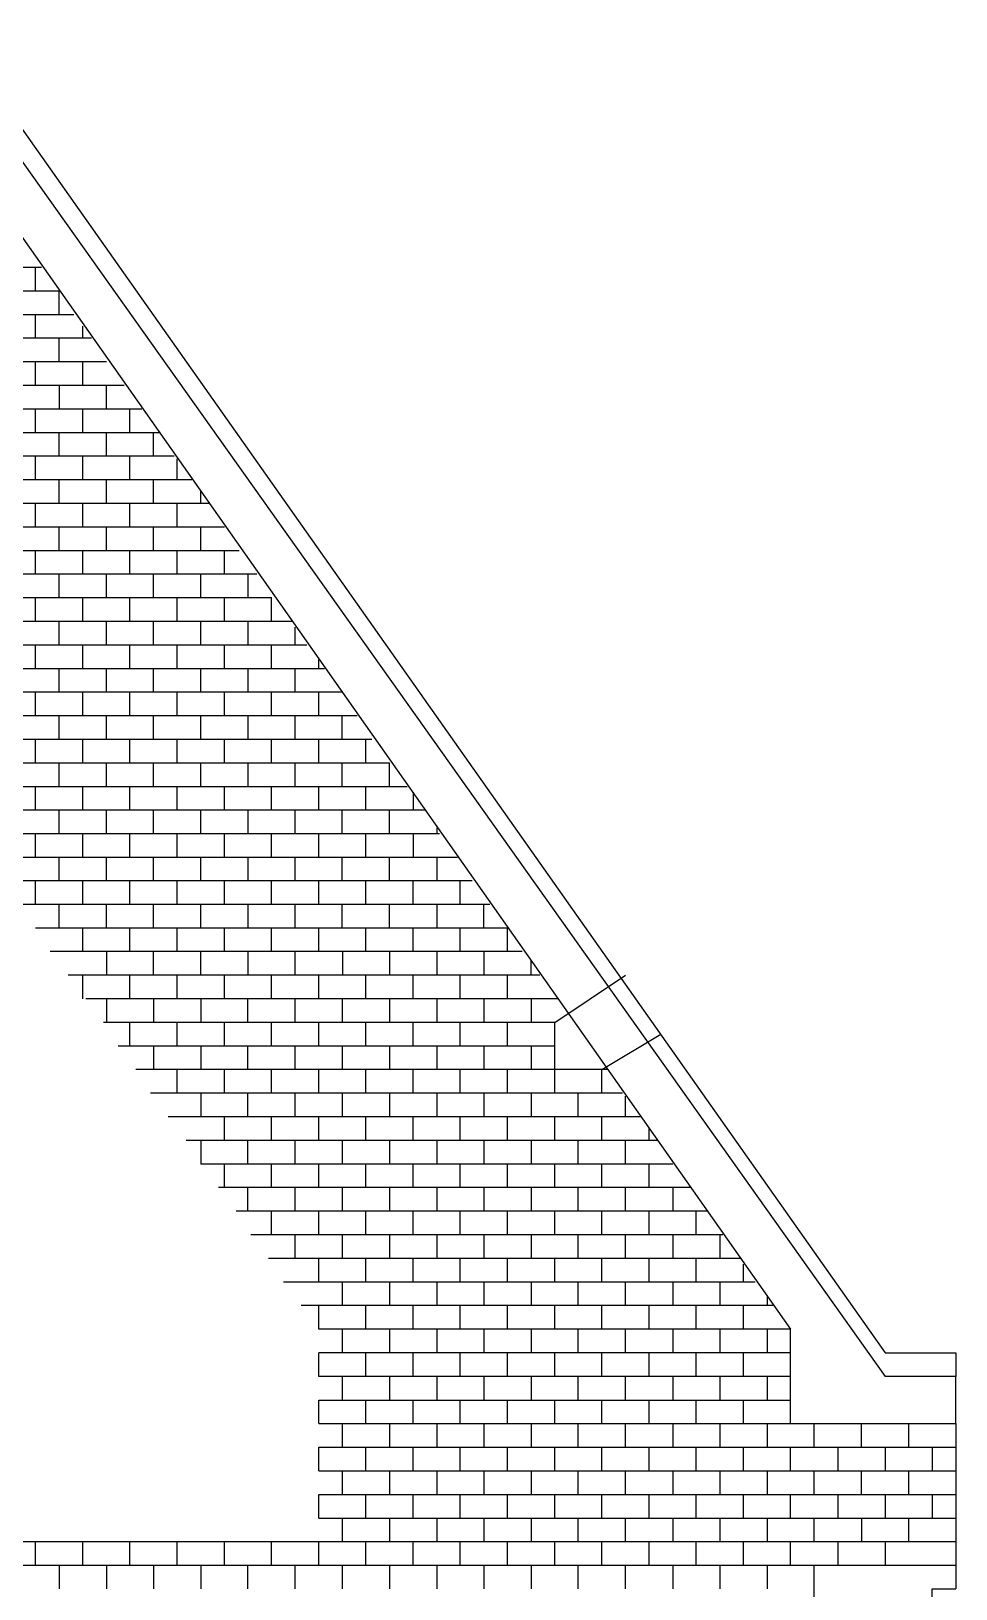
# Model space of a CAD drawing. Extents: x 11 to 301, y 47 to 228.
# Drawn here: x 261.8 to 301, y 157 to 223 of the extents above; entities that cross this region are included whole.
import ezdxf

# ---------------------------------------------------------------- set-up
doc = ezdxf.new("R2010")
doc.units = 0
doc.header["$MEASUREMENT"] = 0
doc.layers.add('OHNE_NAMEN', color=5, linetype='CONTINUOUS')

msp = doc.modelspace()

# ---------------------------------------------------------------- linework, layer by layer
at = {"layer": 'OHNE_NAMEN', "color": 7, "linetype": 'CONTINUOUS'}
for p, q in [((257.4999, 223), (297.9998, 165.9999)), ((259.5002, 216.9999), (294.0001, 168.0002)), ((230.7502, 213.0002), (262.2501, 213.0002)), ((261.9999, 212.0004), (261.9999, 213.0002)), ((230.0002, 212), (263.0001, 212)), ((263.0001, 211.0006), (263.0001, 212.0004)), ((229.3751, 210.9999), (263.6252, 210.9999)), ((261.9999, 210.0005), (261.9999, 211.0003)), ((228.625, 210.0001), (264.3748, 210.0001)), ((263.0001, 209.0004), (263.0001, 210.0001)), ((264.0002, 210.0005), (263.9998, 210.5)), ((227.9999, 209), (265, 209)), ((261.9999, 208.0006), (261.9999, 209.0004)), ((264.0002, 208.0006), (264.0002, 209.0004)), ((227.2499, 207.9999), (265.75, 207.9999)), ((263.0004, 208.0006), (263.0004, 207.0008)), ((265, 207.0005), (265, 208.0002)), ((226.4999, 207.0001), (266.5, 207.0001)), ((261.9999, 206.0003), (261.9999, 207.0001)), ((264.0002, 206.0003), (264.0002, 207.0001)), ((266.0001, 206.0003), (266.0001, 207.0001)), ((225.8751, 206), (267.25, 206)), ((263.0001, 205.0006), (263.0001, 206.0003)), ((265, 205.0006), (265, 206.0003)), ((266.9998, 205.0006), (266.9998, 206.0003)), ((225.1251, 204.9999), (267.8751, 204.9999)), ((261.9999, 204.0004), (261.9999, 205.0002)), ((264.0002, 204.0004), (264.0002, 205.0002)), ((266.0001, 204.0004), (266.0001, 205.0002)), ((268, 204.0004), (268, 204.875)), ((224.3751, 204.0001), (268.6251, 204.0001)), ((263.0001, 203.0007), (263.0001, 204.0004)), ((265, 203.0007), (265, 204.0004)), ((266.9998, 203.0007), (266.9998, 204.0004)), ((269.0001, 203.0007), (269.0001, 203.4999)), ((223.75, 203), (269.3751, 203)), ((261.9999, 202.0005), (261.9999, 203.0003)), ((264.0002, 202.0005), (264.0002, 203.0003)), ((266.0001, 202.0005), (266.0001, 203.0003)), ((268, 202.0005), (268, 203.0003)), ((223, 201.9999), (269.9999, 201.9999)), ((263.0001, 201.0008), (263.0001, 202.0005)), ((265, 201.0008), (265, 202.0005)), ((266.9998, 201.0008), (266.9998, 202.0005)), ((269.0001, 201.0008), (269.0001, 202.0005)), ((222.3749, 201.0001), (270.625, 201.0001)), ((261.9999, 200.0007), (261.9999, 201.0004)), ((264.0002, 200.0007), (264.0002, 201.0004)), ((266.0001, 200.0007), (266.0001, 201.0004)), ((268, 200.0007), (268, 201.0004)), ((270.0002, 200.0007), (270.0002, 201.0004)), ((221.6249, 200), (271.375, 200)), ((263.0001, 199.0005), (263.0001, 200.0003)), ((265, 199.0005), (265, 200.0003)), ((266.9998, 199.0005), (266.9998, 200.0003)), ((269.0001, 199.0005), (269.0001, 200.0003)), ((271.0004, 200.0007), (271.0004, 199.0009)), ((220.8749, 199.0002), (272.0001, 199.0002)), ((261.9999, 198.0004), (261.9999, 199.0002)), ((264.0002, 198.0004), (264.0002, 199.0002)), ((266.0001, 198.0004), (266.0001, 199.0002)), ((268, 198.0004), (268, 199.0002)), ((270.0002, 198.0004), (270.0002, 199.0002)), ((272.0001, 198.0004), (272.0001, 199.0002)), ((220.1249, 198.0001), (272.875, 198.0001)), ((263.0001, 197.0006), (263.0001, 198.0004)), ((265, 197.0006), (265, 198.0004)), ((266.9998, 197.0006), (266.9998, 198.0004)), ((269.0001, 197.0006), (269.0001, 198.0004)), ((271.0004, 198.0008), (271.0004, 197.001)), ((272.9999, 197.0006), (272.9999, 197.7499)), ((219.5001, 196.9999), (273.5001, 196.9999)), ((261.9999, 196.0005), (261.9999, 197.0003)), ((264.0002, 196.0005), (264.0002, 197.0003)), ((266.0001, 196.0005), (266.0001, 197.0003)), ((268, 196.0005), (268, 197.0003)), ((270.0002, 196.0005), (270.0002, 197.0003)), ((272.0001, 196.0005), (272.0001, 197.0003)), ((274, 196.0005), (274, 196.3751)), ((218.7501, 196.0002), (274.2501, 196.0002)), ((263.0001, 195.0007), (263.0001, 196.0005)), ((265, 195.0007), (265, 196.0005)), ((266.9998, 195.0007), (266.9998, 196.0005)), ((269.0001, 195.0007), (269.0001, 196.0005)), ((271.0004, 196.0009), (271.0004, 195.0011)), ((272.9999, 195.0007), (272.9999, 196.0005)), ((218.0001, 195), (275.0002, 195)), ((261.9999, 194.0006), (261.9999, 195.0004)), ((264.0002, 194.0006), (264.0002, 195.0004)), ((266.0001, 194.0006), (266.0001, 195.0004)), ((268, 194.0006), (268, 195.0004)), ((270.0002, 194.0006), (270.0002, 195.0004)), ((272.0001, 194.0006), (272.0001, 195.0004)), ((274, 194.0006), (274, 195.0004)), ((217.375, 193.9999), (275.6249, 193.9999)), ((263.0001, 193.0008), (263.0001, 194.0006)), ((265, 193.0008), (265, 194.0006)), ((266.9998, 193.0008), (266.9998, 194.0006)), ((269.0001, 193.0008), (269.0001, 194.0006)), ((271.0004, 194.001), (271.0004, 193.0012)), ((272.9999, 193.0008), (272.9999, 194.0006)), ((274.9998, 193.0008), (274.9998, 194.0006)), ((216.6249, 193.0001), (276.25, 193.0001)), ((261.9999, 192.0007), (261.9999, 193.0005)), ((264.0002, 192.0007), (264.0002, 193.0005)), ((266.0001, 192.0007), (266.0001, 193.0005)), ((268, 192.0007), (268, 193.0005)), ((270.0002, 192.0007), (270.0002, 193.0005)), ((272.0001, 192.0007), (272.0001, 193.0005)), ((274, 192.0007), (274, 193.0005)), ((276.0003, 192.0007), (276.0003, 193.0005)), ((216.0002, 192), (277.0001, 192)), ((263.0001, 191.0006), (263.0001, 192.0004)), ((265, 191.0006), (265, 192.0004)), ((266.9998, 191.0006), (266.9998, 192.0004)), ((269.0001, 191.0006), (269.0001, 192.0004)), ((271.0004, 192.0007), (271.0004, 191.0009)), ((272.9999, 191.0006), (272.9999, 192.0004)), ((274.9998, 191.0006), (274.9998, 192.0004)), ((277.0001, 190.9999), (277.0001, 192.0004)), ((215.2502, 190.9999), (277.7501, 190.9999)), ((261.9999, 190.0005), (261.9999, 191.0002)), ((264.0002, 190.0005), (264.0002, 191.0002)), ((266.0001, 190.0005), (266.0001, 191.0002)), ((268, 190.0005), (268, 191.0002)), ((270.0002, 190.0005), (270.0002, 191.0002)), ((272.0001, 190.0005), (272.0001, 191.0002)), ((274, 190.0005), (274, 191.0002)), ((276.0003, 190.0005), (276.0003, 191.0002)), ((278.0002, 190.7501), (278.0005, 190.0012)), ((214.5002, 190.0001), (278.5001, 190.0001)), ((263.0001, 189.0007), (263.0001, 190.0005)), ((265, 189.0007), (265, 190.0005)), ((266.9998, 189.0007), (266.9998, 190.0005)), ((269.0001, 189.0007), (269.0001, 190.0005)), ((271.0004, 190.0008), (271.0004, 189.001)), ((272.9999, 189.0007), (272.9999, 190.0005)), ((274.9998, 189.0007), (274.9998, 190.0005)), ((277.0001, 189.0007), (277.0001, 190.0005)), ((213.8751, 189), (279.1252, 189)), ((261.9999, 188.0006), (261.9999, 189.0004)), ((264.0002, 188.0006), (264.0002, 189.0004)), ((266.0001, 188.0006), (266.0001, 189.0004)), ((268, 188.0006), (268, 189.0004)), ((270.0002, 188.0006), (270.0002, 189.0004)), ((272.0001, 188.0006), (272.0001, 189.0004)), ((274, 188.0006), (274, 189.0004)), ((276.0003, 188.0006), (276.0003, 189.0004)), ((278.0005, 189.0007), (278.0005, 188.0009)), ((278.9999, 189.2501), (279.0003, 189.001)), ((213.125, 187.9999), (279.8748, 187.9999)), ((263.0001, 187.0008), (263.0001, 188.0006)), ((265, 187.0008), (265, 188.0006)), ((266.9998, 187.0008), (266.9998, 188.0006)), ((269.0001, 187.0008), (269.0001, 188.0006)), ((271.0004, 188.0009), (271.0004, 187.0011)), ((272.9999, 187.0008), (272.9999, 188.0006)), ((274.9998, 187.0008), (274.9998, 188.0006)), ((277.0001, 187.0008), (277.0001, 188.0006)), ((279.0003, 188.0009), (279.0003, 187.0011)), ((280.4999, 187.0001), (260.4999, 187.0008)), ((261.9999, 186.0007), (261.9999, 187.0004)), ((264.0002, 186.0007), (264.0002, 187.0004)), ((266.0001, 186.0007), (266.0001, 187.0004)), ((268, 186.0007), (268, 187.0004)), ((270.0002, 186.0007), (270.0002, 187.0004)), ((271.9998, 186.0007), (271.9998, 187.0004)), ((274, 186.0007), (274, 187.0004)), ((275.9999, 186.0007), (275.9999, 187.0004)), ((277.9998, 186.0007), (277.9998, 187.0004)), ((280.0001, 186.0007), (280.0001, 187.0004)), ((281.25, 186), (261.2499, 186)), ((263.0001, 185.0005), (263.0001, 186.0003)), ((265, 185.0005), (265, 186.0003)), ((266.9998, 185.0005), (266.9998, 186.0003)), ((269.0001, 185.0005), (269.0001, 186.0003)), ((271.0004, 186.0007), (271.0004, 185.0009)), ((272.9999, 185.0005), (272.9999, 186.0003)), ((274.9998, 185.0005), (274.9998, 186.0003)), ((277.0001, 185.0005), (277.0001, 186.0003)), ((279.0003, 186.0007), (279.0003, 185.0009)), ((281.0002, 185.0005), (281.0002, 186.0003)), ((282, 185.0002), (261.9999, 184.9998)), ((264.0002, 184.0008), (264.0002, 185.0005)), ((266.0001, 184.0008), (266.0001, 185.0005)), ((268, 184.0008), (268, 185.0005)), ((270.0002, 184.0008), (270.0002, 185.0005)), ((271.9998, 184.0008), (271.9998, 185.0005)), ((274, 184.0008), (274, 185.0005)), ((275.9999, 184.0008), (275.9999, 185.0005)), ((277.9998, 184.0008), (277.9998, 185.0005)), ((280.0001, 184.0008), (280.0001, 185.0005)), ((282, 184.0008), (282, 185.0005)), ((282.6251, 184.0001), (262.6251, 184.0001)), ((265.0003, 184.0008), (265.0003, 183.001)), ((266.9998, 183.0007), (266.9998, 184.0004)), ((269.0001, 183.0007), (269.0001, 184.0004)), ((271.0004, 184.0008), (271.0004, 183.001)), ((273.0002, 183.0007), (273.0002, 184.0004)), ((275.0005, 184.0008), (275.0005, 183.001)), ((277.0001, 184.0001), (277.0001, 182.9999)), ((278.9999, 184.0001), (278.9999, 182.9999)), ((281.0002, 184.0001), (281.0002, 182.9999)), ((283.0001, 182.9999), (283.0001, 183.6251)), ((283.3751, 182.9999), (263.3751, 183.0007)), ((264.0002, 182.0005), (264.0002, 183.0003)), ((266.0001, 182.0005), (266.0001, 183.0003)), ((268, 182.0005), (268, 183.0003)), ((270.0002, 182.0005), (270.0002, 183.0003)), ((271.9998, 182.0005), (271.9998, 183.0003)), ((274, 182.0005), (274, 183.0003)), ((275.9999, 182.0005), (275.9999, 183.0003)), ((277.9998, 182.0005), (277.9998, 183.0003)), ((280.0001, 182.0005), (280.0001, 183.0003)), ((282, 182.0005), (282, 183.0003)), ((283.9999, 181), (286.9999, 182.9999)), ((284.1251, 182.0002), (264.1251, 181.9998)), ((265.0003, 182.0002), (265.0003, 181)), ((267.0002, 182.0002), (267.0002, 181)), ((269.0001, 182.0002), (269.0001, 181)), ((271.0004, 181.0004), (271.0004, 182.0005)), ((273.0002, 181.0004), (273.0002, 182.0005)), ((275.0002, 182.0002), (275.0002, 181)), ((277.0001, 182.0002), (277.0001, 181)), ((279.0003, 182.0002), (279.0003, 181)), ((281.0002, 182.0002), (281.0002, 181)), ((283.0001, 182.0002), (283.0001, 181)), ((283.9999, 181), (264.8751, 181.0007)), ((266.0001, 180.0006), (266.0001, 181.0004)), ((268, 180.0006), (268, 181.0004)), ((270.0002, 180.0006), (270.0002, 181.0004)), ((271.9998, 180.0006), (271.9998, 181.0004)), ((274, 180.0006), (274, 181.0004)), ((275.9999, 180.0006), (275.9999, 181.0004)), ((277.9998, 180.0006), (277.9998, 181.0004)), ((280.0001, 180.0006), (280.0001, 181.0004)), ((282, 180.0006), (282, 181.0004)), ((283.9999, 180.0006), (283.9999, 181.0004)), ((283.9999, 179.0005), (283.9999, 181)), ((286.0001, 179.0001), (288.4999, 180.5001)), ((283.9999, 179.9999), (265.4999, 180.0006)), ((267.0002, 180.0003), (267.0002, 179.0001)), ((269.0001, 180.0003), (269.0001, 179.0001)), ((271.0004, 179.0005), (271.0004, 180.0006)), ((273.0002, 179.0005), (273.0002, 180.0006)), ((275.0002, 180.0003), (275.0002, 179.0001)), ((277.0001, 180.0003), (277.0001, 179.0001)), ((279.0003, 180.0003), (279.0003, 179.0001)), ((281.0002, 180.0003), (281.0002, 179.0001)), ((283.0001, 180.0003), (283.0001, 179.0001)), ((286.2499, 179.0001), (266.2499, 179.0009)), ((268, 178.0007), (268, 179.0005)), ((270.0002, 178.0007), (270.0002, 179.0005)), ((271.9998, 178.0007), (271.9998, 179.0005)), ((274, 178.0007), (274, 179.0005)), ((275.9999, 178.0007), (275.9999, 179.0005)), ((277.9998, 178.0007), (277.9998, 179.0005)), ((280.0001, 178.0007), (280.0001, 179.0005)), ((282, 178.0007), (282, 179.0005)), ((283.9999, 178.0007), (283.9999, 179.0005)), ((285.9998, 178.0007), (285.9998, 179.0005)), ((286.875, 178), (266.875, 178.0007)), ((269.0001, 178.0004), (269.0001, 177.0002)), ((271.0004, 177.0006), (271.0004, 178.0007)), ((273.0002, 177.0006), (273.0002, 178.0007)), ((275.0002, 178.0004), (275.0002, 177.0002)), ((277.0001, 178.0004), (277.0001, 177.0002)), ((279.0003, 178.0004), (279.0003, 177.0002)), ((281.0002, 178.0004), (281.0002, 177.0002)), ((283.0001, 178.0004), (283.0001, 177.0002)), ((285.0004, 177.0006), (285.0004, 178.0007)), ((287.0002, 177.0006), (286.9999, 177.8751)), ((287.625, 176.9999), (267.625, 177.0006)), ((270.0002, 176.0008), (270.0002, 177.0006)), ((271.9998, 176.0008), (271.9998, 177.0006)), ((274, 176.0008), (274, 177.0006)), ((275.9999, 176.0008), (275.9999, 177.0006)), ((277.9998, 176.0008), (277.9998, 177.0006)), ((280.0001, 176.0008), (280.0001, 177.0006)), ((282, 176.0008), (282, 177.0006)), ((283.9999, 176.0008), (283.9999, 177.0006)), ((285.9998, 176.0008), (285.9998, 177.0006)), ((288, 176.0008), (288, 176.5)), ((288.375, 176.0001), (268.375, 176.0008)), ((269.0001, 176.0005), (269.0001, 175.0004)), ((271.0004, 175.0007), (271.0004, 176.0008)), ((273.0002, 175.0007), (273.0002, 176.0008)), ((275.0002, 176.0005), (275.0002, 175.0004)), ((277.0001, 176.0005), (277.0001, 175.0004)), ((279.0003, 176.0005), (279.0003, 175.0004)), ((281.0002, 176.0005), (281.0002, 175.0004)), ((283.0001, 176.0005), (283.0001, 175.0004)), ((285.0004, 175.0007), (285.0004, 176.0008)), ((287.0002, 175.0007), (287.0002, 176.0008)), ((289.0001, 175), (269.0001, 175.0007)), ((270.0002, 174.0006), (270.0002, 175.0004)), ((271.9998, 174.0006), (271.9998, 175.0004)), ((274, 174.0006), (274, 175.0004)), ((275.9999, 174.0006), (275.9999, 175.0004)), ((277.9998, 174.0006), (277.9998, 175.0004)), ((280.0001, 174.0006), (280.0001, 175.0004)), ((282, 174.0006), (282, 175.0004)), ((283.9999, 174.0006), (283.9999, 175.0004)), ((285.9998, 174.0006), (285.9998, 175.0004)), ((288, 174.0006), (288, 175.0004)), ((289.7501, 173.9999), (269.7501, 174.0006)), ((271.0004, 173.0004), (271.0004, 174.0006)), ((273.0002, 173.0004), (273.0002, 174.0006)), ((275.0002, 174.0002), (275.0002, 173.0001)), ((277.0001, 174.0002), (277.0001, 173.0001)), ((279.0003, 174.0002), (279.0003, 173.0001)), ((281.0002, 174.0002), (281.0002, 173.0001)), ((283.0001, 174.0002), (283.0001, 173.0001)), ((285.0004, 173.0004), (285.0004, 174.0006)), ((287.0002, 173.0004), (287.0002, 174.0006)), ((289.0001, 174.0002), (289.0001, 173.0001)), ((290.5002, 172.9998), (270.5001, 173.0001)), ((271.9998, 172.0007), (271.9998, 173.0004)), ((274, 172.0007), (274, 173.0004)), ((275.9999, 172.0007), (275.9999, 173.0004)), ((277.9998, 172.0007), (277.9998, 173.0004)), ((280.0001, 172.0007), (280.0001, 173.0004)), ((282, 172.0007), (282, 173.0004)), ((283.9999, 172.0007), (283.9999, 173.0004)), ((285.9998, 172.0007), (285.9998, 173.0004)), ((288, 172.0007), (288, 173.0004)), ((289.9999, 172.0007), (289.9999, 173.0004)), ((291.1249, 172), (271.1249, 172.0007)), ((273.0002, 171.0006), (273.0002, 172.0007)), ((275.0002, 172.0003), (275.0002, 171.0002)), ((277.0001, 172.0003), (277.0001, 171.0002)), ((279.0003, 172.0003), (279.0003, 171.0002)), ((281.0002, 172.0003), (281.0002, 171.0002)), ((283.0001, 172.0003), (283.0001, 171.0002)), ((285.0004, 171.0006), (285.0004, 172.0007)), ((287.0002, 171.0006), (287.0002, 172.0007)), ((289.0001, 172.0003), (289.0001, 171.0002)), ((291.0001, 172.0003), (291.0001, 171.0002)), ((291.8749, 170.9999), (271.8749, 171.0006)), ((274, 170.0008), (274, 171.0006)), ((275.9999, 170.0008), (275.9999, 171.0006)), ((277.9998, 170.0008), (277.9998, 171.0006)), ((280.0001, 170.0008), (280.0001, 171.0006)), ((282, 170.0008), (282, 171.0006)), ((283.9999, 170.0008), (283.9999, 171.0006)), ((285.9998, 170.0008), (285.9998, 171.0006)), ((288, 170.0008), (288, 171.0006)), ((289.9999, 170.0008), (289.9999, 171.0006)), ((291.9998, 170.0008), (292.0002, 170.7501)), ((292.5, 170.0001), (272.5, 170.0008)), ((275.0002, 170.0004), (275.0002, 169.0003)), ((277.0001, 170.0004), (277.0001, 169.0003)), ((279.0003, 170.0004), (279.0003, 169.0003)), ((281.0002, 170.0004), (281.0002, 169.0003)), ((283.0001, 170.0004), (283.0001, 169.0003)), ((285.0004, 169.0007), (285.0004, 170.0008)), ((287.0002, 169.0007), (287.0002, 170.0008)), ((289.0001, 170.0004), (289.0001, 169.0003)), ((291.0001, 170.0004), (291.0001, 169.0003)), ((293.2501, 169), (273.25, 169.0007)), ((274, 168.0005), (274, 169.0003)), ((275.9999, 168.0005), (275.9999, 169.0003)), ((277.9998, 168.0005), (277.9998, 169.0003)), ((280.0001, 168.0005), (280.0001, 169.0003)), ((282, 168.0005), (282, 169.0003)), ((283.9999, 168.0005), (283.9999, 169.0003)), ((285.9998, 168.0005), (285.9998, 169.0003)), ((288, 168.0005), (288, 169.0003)), ((289.9999, 168.0005), (289.9999, 169.0003)), ((291.9998, 168.0005), (291.9998, 169.0003)), ((292.9999, 169.375), (293.0003, 169.0003)), ((294.0001, 167.9998), (274, 168.0009)), ((275.0002, 168.0002), (275.0002, 167.0001)), ((277.0001, 168.0002), (277.0001, 167.0001)), ((279.0003, 168.0002), (279.0003, 167.0001)), ((281.0002, 168.0002), (281.0002, 167.0001)), ((283.0001, 168.0002), (283.0001, 167.0001)), ((285.0004, 167.0004), (285.0004, 168.0005)), ((287.0002, 167.0004), (287.0002, 168.0005)), ((289.0001, 168.0002), (289.0001, 167.0001)), ((291.0001, 168.0002), (291.0001, 167.0001)), ((293.0003, 168.0002), (293.0003, 167.0001)), ((294.0001, 164), (294.0001, 168.0002)), ((294.0001, 167.0001), (274, 167.0004)), ((274, 166.0006), (274, 167.0004)), ((275.9999, 166.0006), (275.9999, 167.0004)), ((277.9998, 166.0006), (277.9998, 167.0004)), ((280.0001, 166.0006), (280.0001, 167.0004)), ((282, 166.0006), (282, 167.0004)), ((283.9999, 166.0006), (283.9999, 167.0004)), ((285.9998, 166.0006), (285.9998, 167.0004)), ((288, 166.0006), (288, 167.0004)), ((289.9999, 166.0006), (289.9999, 167.0004)), ((291.9998, 166.0006), (291.9998, 167.0004)), ((294.0001, 165.9999), (274, 166.0003)), ((275.0002, 166.0003), (275.0002, 165.0002)), ((277.0001, 166.0003), (277.0001, 165.0002)), ((279.0003, 166.0003), (279.0003, 165.0002)), ((281.0002, 166.0003), (281.0002, 165.0002)), ((283.0001, 166.0003), (283.0001, 165.0002)), ((285.0004, 165.0005), (285.0004, 166.0006)), ((287.0002, 165.0005), (287.0002, 166.0006)), ((289.0001, 166.0003), (289.0001, 165.0002)), ((291.0001, 166.0003), (291.0001, 165.0002)), ((293.0003, 166.0003), (293.0003, 165.0002)), ((300.9999, 165.9999), (297.9998, 165.9999)), ((274, 164.0007), (274, 165.0005)), ((274, 165.0002), (294.0001, 165.0002)), ((275.9999, 164.0007), (275.9999, 165.0005)), ((277.9998, 164.0007), (277.9998, 165.0005)), ((280.0001, 164.0007), (280.0001, 165.0005)), ((282, 164.0007), (282, 165.0005)), ((283.9999, 164.0007), (283.9999, 165.0005)), ((285.9998, 164.0007), (285.9998, 165.0005)), ((288, 164.0007), (288, 165.0005)), ((289.9999, 164.0007), (289.9999, 165.0005)), ((291.9998, 164.0007), (291.9998, 165.0005)), ((274, 164.0004), (294.0001, 164)), ((275.0002, 164.0004), (275.0002, 163.0003)), ((277.0001, 164.0004), (277.0001, 163.0003)), ((279.0003, 164.0004), (279.0003, 163.0003)), ((281.0002, 164.0004), (281.0002, 163.0003)), ((283.0001, 164.0004), (283.0001, 163.0003)), ((285.0004, 163.0006), (285.0004, 164.0007)), ((287.0002, 163.0006), (287.0002, 164.0007)), ((289.0001, 164.0004), (289.0001, 163.0003)), ((291.0001, 164.0004), (291.0001, 163.0003)), ((293.0003, 164.0004), (293.0003, 163.0003)), ((294.0004, 164.0004), (301.0002, 164.0004)), ((295.0002, 163.0006), (295.0002, 164.0007)), ((297.0001, 163.0006), (297.0001, 164.0007)), ((299.0003, 164.0007), (299.0003, 163.001)), ((274, 162.0008), (274, 163.0006)), ((274, 162.9999), (301.0002, 163.0003)), ((275.9999, 162.0008), (275.9999, 163.0006)), ((277.9998, 162.0008), (277.9998, 163.0006)), ((280.0001, 162.0008), (280.0001, 163.0006)), ((282, 162.0008), (282, 163.0006)), ((283.9999, 162.0008), (283.9999, 163.0006)), ((285.9998, 162.0008), (285.9998, 163.0006)), ((288, 162.0008), (288, 163.0006)), ((289.9999, 162.0008), (289.9999, 163.0006)), ((291.9998, 162.0008), (291.9998, 163.0006)), ((294.0001, 162.0008), (294.0001, 163.0006)), ((296.0003, 163.001), (296.0003, 162.0008)), ((296.0003, 163.001), (296.0003, 162.0012)), ((298.0002, 163.001), (298.0002, 162.0008)), ((300.0001, 162.9999), (300.0001, 162.0001)), ((274, 162.0001), (301.0002, 162.0001)), ((275.0002, 162.0005), (275.0002, 161.0004)), ((277.0001, 162.0005), (277.0001, 161.0004)), ((279.0003, 162.0005), (279.0003, 161.0004)), ((281.0002, 162.0005), (281.0002, 161.0004)), ((283.0001, 162.0005), (283.0001, 161.0004)), ((285.0004, 161.0007), (285.0004, 162.0008)), ((287.0002, 161.0007), (287.0002, 162.0008)), ((289.0001, 162.0005), (289.0001, 161.0004)), ((291.0001, 162.0005), (291.0001, 161.0004)), ((293.0003, 162.0005), (293.0003, 161.0004)), ((295.0002, 161.0007), (295.0002, 162.0008)), ((297.0001, 161.0007), (297.0001, 162.0008)), ((299.0003, 162.0008), (299.0003, 161.0011)), ((274, 161), (301.0002, 161.0004)), ((274, 160.0006), (274, 161.0004)), ((275.9999, 160.0006), (275.9999, 161.0004)), ((277.9998, 160.0006), (277.9998, 161.0004)), ((280.0001, 160.0006), (280.0001, 161.0004)), ((282, 160.0006), (282, 161.0004)), ((283.9999, 160.0006), (283.9999, 161.0004)), ((285.9998, 160.0006), (285.9998, 161.0004)), ((288, 160.0006), (288, 161.0004)), ((289.9999, 160.0006), (289.9999, 161.0004)), ((291.9998, 160.0006), (291.9998, 161.0004)), ((294.0001, 160.0006), (294.0001, 161.0004)), ((296.0003, 161.0007), (296.0003, 160.0009)), ((298.0006, 161.0011), (298.0006, 160.0009)), ((300.0005, 161.0011), (300.0005, 160.0009)), ((274, 159.9999), (301.0002, 160.0002)), ((275.0002, 160.0002), (275.0002, 159.0001)), ((277.0001, 160.0002), (277.0001, 159.0001)), ((279.0003, 160.0002), (279.0003, 159.0001)), ((281.0002, 160.0002), (281.0002, 159.0001)), ((283.0001, 160.0002), (283.0001, 159.0001)), ((285.0004, 159.0005), (285.0004, 160.0006)), ((287.0002, 159.0005), (287.0002, 160.0006)), ((289.0001, 160.0002), (289.0001, 159.0001)), ((291.0001, 160.0002), (291.0001, 159.0001)), ((293.0003, 160.0002), (293.0003, 159.0001)), ((295.0002, 159.0008), (295.0002, 160.0009)), ((297.0001, 160.0009), (297.0001, 159.0008)), ((299.0003, 160.0009), (299.0003, 159.0008)), ((192, 159.0001), (300.9999, 159.0001)), ((261.9999, 158.0007), (261.9999, 159.0005)), ((264.0002, 158.0007), (264.0002, 159.0005)), ((266.0001, 158.0007), (266.0001, 159.0005)), ((268, 158.0007), (268, 159.0005)), ((270.0002, 158.0007), (270.0002, 159.0005)), ((271.9998, 158.0007), (271.9998, 159.0005)), ((274, 158.0007), (274, 159.0005)), ((275.9999, 158.0007), (275.9999, 159.0005)), ((277.9998, 158.0007), (277.9998, 159.0005)), ((280.0001, 158.0007), (280.0001, 159.0005)), ((282, 158.0007), (282, 159.0005)), ((283.9999, 158.0007), (283.9999, 159.0005)), ((285.9998, 158.0007), (285.9998, 159.0005)), ((288, 158.0007), (288, 159.0005)), ((289.9999, 158.0007), (289.9999, 159.0005)), ((291.9998, 158.0007), (291.9998, 159.0005)), ((294.0001, 158.0007), (294.0001, 159.0005)), ((296.0003, 159.0008), (296.0003, 158.0011)), ((298.0002, 159.0005), (298.0002, 158.0003)), ((198.0001, 158), (300.9999, 158)), ((263.0001, 158.0003), (263.0001, 157.0002)), ((265.0003, 158.0003), (265.0003, 157.0002)), ((267.0002, 158.0003), (267.0002, 157.0002)), ((269.0001, 158.0003), (269.0001, 157.0002)), ((271.0004, 157.0006), (271.0004, 158.0007)), ((273.0002, 157.0006), (273.0002, 158.0007)), ((275.0002, 158.0003), (275.0002, 157.0002)), ((277.0001, 158.0003), (277.0001, 157.0002)), ((279.0003, 158.0003), (279.0003, 157.0002)), ((281.0002, 158.0003), (281.0002, 157.0002)), ((283.0001, 158.0003), (283.0001, 157.0002)), ((285.0004, 157.0006), (285.0004, 158.0007)), ((287.0002, 157.0006), (287.0002, 158.0007)), ((289.0001, 158.0003), (289.0001, 157.0002)), ((291.0001, 158.0003), (291.0001, 157.0002)), ((293.0003, 158.0003), (293.0003, 157.0002)), ((295.0002, 155), (295.0002, 158))]:
    msp.add_line(p, q, dxfattribs=at)
at = {"layer": 'OHNE_NAMEN', "color": 5, "linetype": 'CONTINUOUS'}
for p, q in [((258.5, 223), (297.9998, 167.0001)), ((297.9998, 167.0001), (300.9999, 167.0001)), ((300.9999, 167.0001), (300.9999, 165.9999)), ((301.0009, 164.0014), (301.0009, 166.0017)), ((301.0009, 164.0014), (301.0006, 157.0013)), ((300.0005, 155.0003), (300.0008, 157.0013)), ((300.0005, 157.0002), (301.0002, 157.0002))]:
    msp.add_line(p, q, dxfattribs=at)

doc.saveas('drawing.dxf')
